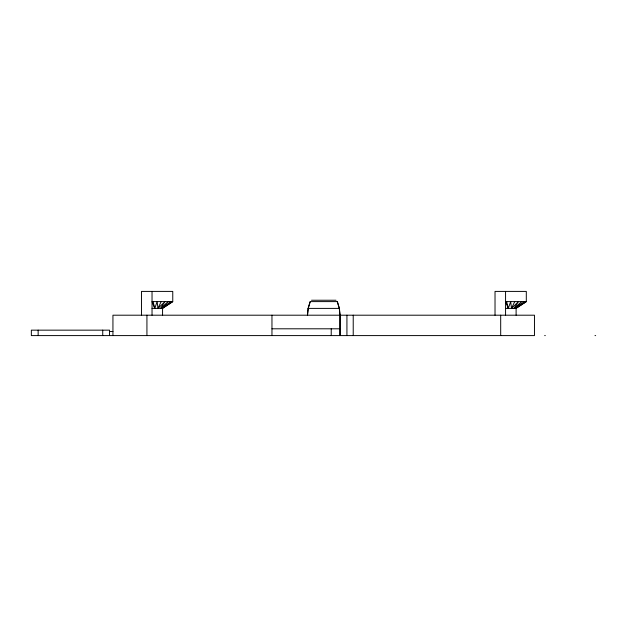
<?xml version="1.0" encoding="UTF-8"?>
<svg xmlns="http://www.w3.org/2000/svg" width="627" height="627" viewBox="0 0 627 627"><rect width="100%" height="100%" fill="white"/><g stroke="black" fill="none" stroke-linecap="round" stroke-linejoin="round"><path stroke-width="0.94" d="M307.426 315.201L308.108 308.398L310.138 301.603L337.373 301.603L339.403 308.398L340.085 315.201L340.085 335.594M307.543 315.201L308.218 308.398L310.255 301.603M152.032 308.398L162.565 308.398L172.762 301.603L152.032 301.603L154.751 308.398L157.126 301.603L157.988 308.398L164.948 301.603L160.473 308.398L168.185 301.603L162.032 308.398L172.762 301.603L172.762 291.406L141.49 291.406L141.49 315.201M505.566 308.398L516.107 308.398L526.304 301.603L505.566 301.603L508.285 308.398L510.668 301.603L511.522 308.398L518.482 301.603L514.007 308.398L521.719 301.603L515.574 308.398L526.304 301.603L526.304 291.406L495.024 291.406L495.024 315.201M157.988 308.398L161.178 301.603M511.522 308.398L514.712 301.603M170.669 301.603L162.032 308.398L172.229 301.603M524.211 301.603L515.574 308.398L525.771 301.603M311.494 300.239L336.017 300.239M308.108 308.398L339.403 308.398M271.961 328.799L339.944 328.799M109.537 331.518L112.938 331.518M544.659 335.594L545.325 335.594M594.984 335.594L595.65 335.594M337.255 301.603L339.293 308.398L339.967 315.201L339.944 335.594M506.616 301.603L508.285 308.398M153.082 301.603L154.751 308.398M516.107 308.398L516.107 315.201M505.566 291.406L505.566 315.201M500.691 315.201L500.691 335.594M353.22 315.201L353.22 335.594M346.927 315.201L346.927 335.594M331.221 328.799L331.221 335.594M271.961 315.201L271.961 335.594M162.565 308.398L162.565 315.201M152.032 291.406L152.032 315.201M146.93 315.201L146.93 335.594M112.938 335.594L112.938 315.201L534.463 315.201L534.463 335.594L31.35 335.594L31.35 330.155L109.537 330.155L109.537 335.594M102.734 330.155L102.734 335.594M38.145 330.155L38.145 335.594"/></g></svg>
